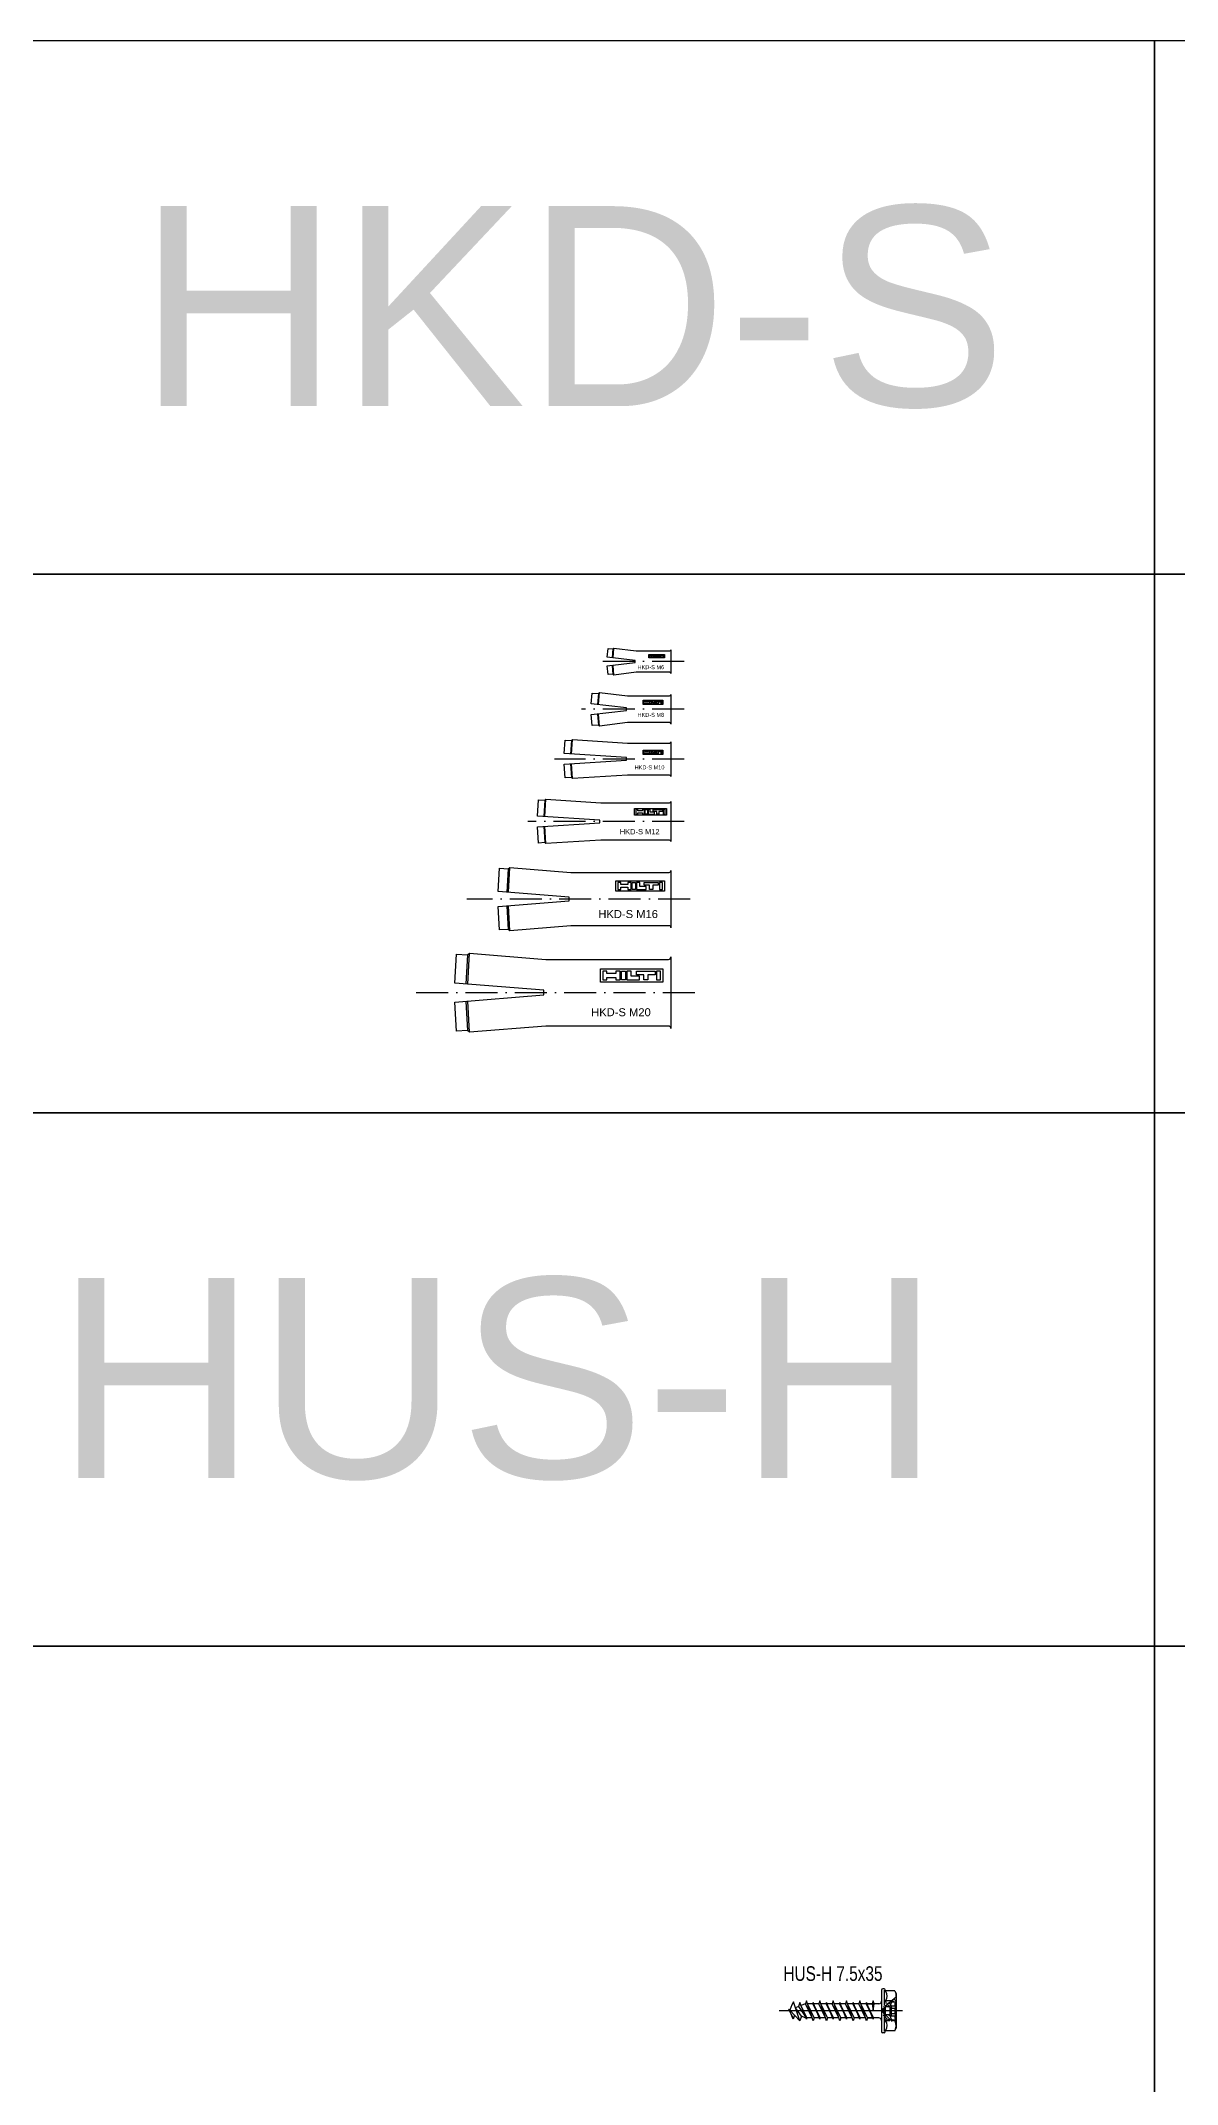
# Model space of a CAD drawing. Header units: millimetres. Extents: x 296 to 4896, y 152 to 3333.
# Drawn here: x 2476 to 2902, y 2567 to 3333 of the extents above; entities that cross this region are included whole.
import ezdxf

# ---------------------------------------------------------------- set-up
doc = ezdxf.new("R2010")
doc.units = ezdxf.units.MM
doc.linetypes.add('ACAD_ISO10W100', pattern=[18.5, 12, -3, 0.5, -3])
doc.linetypes.add('DASHED', pattern=[0.25, 0.15625, -0.09375])
for name, color, linetype in [('1', 1, 'DASHED'), ('2', 3, 'Continuous'), ('3', 4, 'Continuous'), ('4', 2, 'Continuous'), ('MITTELLINIEN', 3, 'ACAD_ISO10W100'), ('VOLLINIE_SCHMAL', 1, 'Continuous')]:
    doc.layers.add(name, color=color, linetype=linetype)
doc.styles.get("Standard").update_dxf_attribs({"font": 'arial.ttf'})

# ---------------------------------------------------------------- blocks, each defined once
blk = doc.blocks.new('HKD-S M6')
at = {"color": 7, "linetype": 'Continuous'}
for p, q in [((-23.89, 1.61), (-23.6, 4.88)), ((-13.37, 0.41), (-23.89, 1.61)), ((-23.6, 4.88), (-21.77, 4.75)), ((-21.77, 4.75), (-22.05, 1.48)), ((-21.77, 4.75), (-21.43, 5.05)), ((-21.73, 1.46), (-21.43, 5.05)), ((-21.43, 5.05), (-13.03, 4)), ((-13.37, -0.39), (-13.37, 0.41)), ((-13.03, 4), (-0.4, 4)), ((0, 4.4), (0, -4.43)), ((-23.89, -1.59), (-13.37, -0.39)), ((-23.6, -4.88), (-23.89, -1.59)), ((-21.77, -4.75), (-23.6, -4.88)), ((-22.05, -1.46), (-21.77, -4.75)), ((-21.43, -5.05), (-21.77, -4.75)), ((-21.43, -5.05), (-21.73, -1.44)), ((-13.03, -4), (-21.43, -5.05)), ((-0.4, -4), (-13.03, -4))]:
    blk.add_line(p, q, dxfattribs=at)
at = {"color": 1, "linetype": 'Continuous'}
for p, q in [((-8.34, 1.41), (-8.34, 2.69)), ((-8.34, 2.69), (-2.4, 2.69)), ((-2.4, 1.41), (-8.34, 1.41)), ((-7.72, 2.47), (-8.12, 2.47)), ((-8.12, 2.47), (-8.12, 1.62)), ((-8.12, 1.62), (-7.72, 1.62)), ((-7.72, 2.22), (-7.72, 2.47)), ((-6.87, 2.22), (-7.72, 2.22)), ((-7.72, 1.62), (-7.72, 1.87)), ((-7.72, 1.87), (-6.87, 1.87)), ((-6.47, 2.47), (-6.87, 2.47)), ((-6.87, 2.47), (-6.87, 2.22)), ((-6.87, 1.87), (-6.87, 1.62)), ((-6.87, 1.62), (-6.47, 1.62)), ((-6.47, 1.62), (-6.47, 2.47)), ((-6.35, 1.62), (-6.35, 2.47)), ((-6.35, 2.47), (-5.95, 2.47)), ((-5.95, 1.62), (-6.35, 1.62)), ((-5.95, 2.47), (-5.95, 1.62)), ((-5.42, 2.47), (-5.82, 2.47)), ((-5.82, 2.47), (-5.82, 1.62)), ((-5.82, 1.62), (-4.62, 1.62)), ((-5.42, 1.97), (-5.42, 2.47)), ((-4.62, 1.97), (-5.42, 1.97)), ((-4.89, 2.12), (-4.89, 2.47)), ((-4.89, 2.47), (-3.14, 2.47)), ((-4.22, 2.12), (-4.89, 2.12)), ((-4.62, 1.62), (-4.62, 1.97)), ((-4.22, 1.62), (-4.22, 2.12)), ((-3.82, 1.62), (-4.22, 1.62)), ((-3.14, 2.12), (-3.82, 2.12)), ((-3.82, 2.12), (-3.82, 1.62)), ((-3.14, 2.47), (-3.14, 2.12)), ((-2.61, 2.47), (-3.01, 2.47)), ((-3.01, 2.47), (-3.01, 1.62)), ((-3.01, 1.62), (-2.61, 1.62)), ((-2.61, 1.62), (-2.61, 2.47)), ((-2.4, 2.69), (-2.4, 1.41))]:
    blk.add_line(p, q, dxfattribs=at)
at = {"color": 7, "linetype": 'Continuous'}
for centre, start, end in [((-0.4, 4.4), 270, 0), ((-0.4, -4.4), 0, 90)]:
    blk.add_arc(centre, 0.4, start, end, dxfattribs=at)
at = {"layer": 'MITTELLINIEN'}
blk.add_line((5, 0), (-26.79, 0), dxfattribs=at)
at = {"layer": 'VOLLINIE_SCHMAL'}
blk.add_text('HKD-S M6', height=1.5, dxfattribs=at).set_placement((-12.55, -2.83))
blk = doc.blocks.new('HKD-S M8')
at = {"color": 7, "linetype": 'Continuous'}
for p, q in [((-29.861046, 2.032964), (-29.505288, 6.120541)), ((-16.71075, 0.5332), (-29.861046, 2.032964)), ((-29.505288, 6.120541), (-27.21089, 5.960101)), ((-27.21089, 5.960101), (-27.566648, 1.872524)), ((-27.21089, 5.960101), (-26.783962, 6.331224)), ((-27.167623, 1.844622), (-26.783962, 6.331224)), ((-26.783962, 6.331224), (-16.281294, 5.0166)), ((-16.71075, -0.4668), (-16.71075, 0.5332)), ((-16.281294, 5.0166), (-0.5, 5.0166)), ((0, 5.5166), (0, -5.5166)), ((-29.861046, -1.966564), (-16.71075, -0.4668)), ((-29.505288, -6.087341), (-29.861046, -1.966564)), ((-27.21089, -5.926901), (-29.505288, -6.087341)), ((-27.566648, -1.806124), (-27.21089, -5.926901)), ((-26.783962, -6.298024), (-27.21089, -5.926901)), ((-26.783962, -6.298024), (-27.167623, -1.778222)), ((-16.281294, -4.9834), (-26.783962, -6.298024)), ((-0.5, -4.9834), (-16.281294, -4.9834))]:
    blk.add_line(p, q, dxfattribs=at)
at = {"color": 1, "linetype": 'Continuous'}
for p, q in [((-10.4223, 1.7786), (-10.4223, 3.3758)), ((-10.4223, 3.3758), (-3, 3.3758)), ((-3, 1.7786), (-10.4223, 1.7786)), ((-9.655, 3.1096), (-10.1561, 3.1096)), ((-10.1561, 3.1096), (-10.1561, 2.0448)), ((-10.1561, 2.0448), (-9.655, 2.0448)), ((-9.655, 2.7964), (-9.655, 3.1096)), ((-8.5902, 2.7964), (-9.655, 2.7964)), ((-9.655, 2.0448), (-9.655, 2.358)), ((-9.655, 2.358), (-8.5902, 2.358)), ((-8.0891, 3.1096), (-8.5902, 3.1096)), ((-8.5902, 3.1096), (-8.5902, 2.7964)), ((-8.5902, 2.358), (-8.5902, 2.0448)), ((-8.5902, 2.0448), (-8.0891, 2.0448)), ((-8.0891, 2.0448), (-8.0891, 3.1096)), ((-7.9326, 3.1096), (-7.4315, 3.1096)), ((-7.9325, 2.0448), (-7.9325, 3.1096)), ((-7.4314, 2.0448), (-7.9325, 2.0448)), ((-7.4315, 3.1096), (-7.4315, 2.0448)), ((-6.7738, 3.1096), (-7.2749, 3.1096)), ((-7.2749, 3.1096), (-7.2749, 2.0448)), ((-7.2749, 2.0448), (-5.7716, 2.0448)), ((-6.7738, 2.4833), (-6.7738, 3.1096)), ((-5.7716, 2.4832), (-6.7738, 2.4832)), ((-6.1162, 3.1096), (-3.9239, 3.1096)), ((-6.1161, 2.6712), (-6.1161, 3.1096)), ((-5.2705, 2.6711), (-6.1161, 2.6711)), ((-5.7716, 2.0448), (-5.7716, 2.4832)), ((-5.2705, 2.0447), (-5.2705, 2.6711)), ((-4.7694, 2.0448), (-5.2705, 2.0448)), ((-4.7694, 2.6712), (-4.7694, 2.0448)), ((-3.9238, 2.6711), (-4.7694, 2.6711)), ((-3.9239, 3.1095), (-3.9239, 2.6711)), ((-3.2662, 3.1096), (-3.7673, 3.1096)), ((-3.7673, 3.1096), (-3.7673, 2.0448)), ((-3.7673, 2.0448), (-3.2662, 2.0448)), ((-3.2662, 2.0448), (-3.2662, 3.1096)), ((-3, 3.3758), (-3, 1.7786))]:
    blk.add_line(p, q, dxfattribs=at)
at = {"color": 7, "linetype": 'Continuous'}
for centre, start, end in [((-0.5, 5.5166), 270, 0), ((-0.5, -5.4834), 0, 90)]:
    blk.add_arc(centre, 0.5, start, end, dxfattribs=at)
at = {"layer": 'MITTELLINIEN'}
blk.add_line((5, 0.0166), (-33.483962, 0.0166), dxfattribs=at)
at = {"layer": 'VOLLINIE_SCHMAL'}
blk.add_text('HKD-S M8', height=1.5, dxfattribs=at).set_placement((-12.545912, -2.818122))
blk = doc.blocks.new('HKD-S M16')
at = {"color": 7, "linetype": 'Continuous'}
for p, q in [((-64.83, 2.9), (-64.32, 11.6)), ((-64.32, 11.6), (-61.05, 11.37)), ((-61.05, 11.37), (-61.55, 2.68)), ((-61.05, 11.37), (-60.44, 11.9)), ((-60.98, 2.64), (-60.44, 11.9)), ((-60.44, 11.9), (-37.54, 10.02)), ((-37.54, 10.02), (-0.71, 10.02)), ((0, 10.74), (0, -10.74)), ((-38.16, 0.76), (-64.83, 2.9)), ((-38.16, -0.67), (-38.16, 0.76)), ((-64.83, -2.81), (-38.16, -0.67)), ((-64.32, -11.55), (-64.83, -2.81)), ((-61.55, -2.58), (-61.05, -11.32)), ((-60.44, -11.85), (-60.98, -2.54)), ((-61.05, -11.32), (-64.32, -11.55)), ((-60.44, -11.85), (-61.05, -11.32)), ((-37.54, -9.98), (-60.44, -11.85)), ((-0.71, -9.98), (-37.54, -9.98))]:
    blk.add_line(p, q, dxfattribs=at)
at = {"color": 1, "linetype": 'Continuous'}
for p, q in [((-20.63, 3.02), (-20.63, 6.93)), ((-20.63, 6.93), (-2.48, 6.93)), ((-2.48, 3.02), (-20.63, 3.02)), ((-18.75, 6.27), (-19.98, 6.27)), ((-19.98, 6.27), (-19.98, 3.67)), ((-19.98, 3.67), (-18.75, 3.67)), ((-18.75, 5.51), (-18.75, 6.27)), ((-16.15, 5.51), (-18.75, 5.51)), ((-18.75, 3.67), (-18.75, 4.44)), ((-18.75, 4.44), (-16.15, 4.44)), ((-14.92, 6.27), (-16.15, 6.27)), ((-16.15, 6.27), (-16.15, 5.51)), ((-16.15, 4.44), (-16.15, 3.67)), ((-16.15, 3.67), (-14.92, 3.67)), ((-14.92, 3.67), (-14.92, 6.27)), ((-14.54, 3.67), (-14.54, 6.27)), ((-14.54, 6.27), (-13.32, 6.27)), ((-13.32, 3.67), (-14.54, 3.67)), ((-13.32, 6.27), (-13.32, 3.67)), ((-11.71, 6.27), (-12.93, 6.27)), ((-12.93, 6.27), (-12.93, 3.67)), ((-12.93, 3.67), (-9.26, 3.67)), ((-11.71, 4.74), (-11.71, 6.27)), ((-9.26, 4.74), (-11.71, 4.74)), ((-10.1, 5.2), (-10.1, 6.27)), ((-10.1, 6.27), (-4.74, 6.27)), ((-8.03, 5.2), (-10.1, 5.2)), ((-9.26, 3.67), (-9.26, 4.74)), ((-8.03, 3.67), (-8.03, 5.2)), ((-6.81, 3.67), (-8.03, 3.67)), ((-4.74, 5.2), (-6.81, 5.2)), ((-6.81, 5.2), (-6.81, 3.67)), ((-4.74, 6.27), (-4.74, 5.2)), ((-3.13, 6.27), (-4.36, 6.27)), ((-4.36, 6.27), (-4.36, 3.67)), ((-4.36, 3.67), (-3.13, 3.67)), ((-3.13, 3.67), (-3.13, 6.27)), ((-2.48, 6.93), (-2.48, 3.02))]:
    blk.add_line(p, q, dxfattribs=at)
at = {"color": 7, "linetype": 'Continuous'}
for centre, start, end in [((-0.71, 10.74), 270, 0), ((-0.71, -10.69), 0, 90)]:
    blk.add_arc(centre, 0.714, start, end, dxfattribs=at)
at = {"layer": 'MITTELLINIEN'}
blk.add_line((7.14, 0.02), (-76.59, 0.02), dxfattribs=at)
at = {"layer": 'VOLLINIE_SCHMAL'}
blk.add_text('HKD-S M16', height=3, dxfattribs=at).set_placement((-27.23, -7.09))
blk = doc.blocks.new('HKD-S M20')
at = {"color": 7, "linetype": 'Continuous'}
for p, q in [((-81.04, 3.63), (-80.4, 14.5)), ((-80.4, 14.5), (-76.31, 14.21)), ((-76.31, 14.21), (-76.94, 3.34)), ((-76.31, 14.21), (-75.54, 14.88)), ((-76.23, 3.29), (-75.54, 14.88)), ((-75.54, 14.88), (-46.93, 12.53)), ((-46.93, 12.53), (-0.89, 12.53)), ((0, 13.42), (0, -13.42)), ((-47.7, 0.95), (-81.04, 3.63)), ((-47.7, -0.83), (-47.7, 0.95)), ((-81.04, -3.51), (-47.7, -0.83)), ((-80.4, -14.44), (-81.04, -3.51)), ((-76.94, -3.23), (-76.31, -14.16)), ((-75.54, -14.82), (-76.23, -3.18)), ((-76.31, -14.16), (-80.4, -14.44)), ((-75.54, -14.82), (-76.31, -14.16)), ((-46.93, -12.47), (-75.54, -14.82)), ((-0.89, -12.47), (-46.93, -12.47))]:
    blk.add_line(p, q, dxfattribs=at)
at = {"color": 1, "linetype": 'Continuous'}
for p, q in [((-26.4, 3.97), (-26.4, 8.99)), ((-26.4, 8.99), (-3.06, 8.99)), ((-23.99, 8.15), (-25.56, 8.15)), ((-25.56, 8.15), (-25.56, 4.8)), ((-23.99, 7.17), (-23.99, 8.15)), ((-19.06, 8.15), (-20.64, 8.15)), ((-20.64, 8.15), (-20.64, 7.17)), ((-19.06, 4.8), (-19.06, 8.15)), ((-18.57, 4.8), (-18.57, 8.15)), ((-18.57, 8.15), (-16.99, 8.15)), ((-16.99, 8.15), (-16.99, 4.8)), ((-14.93, 8.15), (-16.5, 8.15)), ((-16.5, 8.15), (-16.5, 4.8)), ((-14.93, 6.18), (-14.93, 8.15)), ((-12.86, 6.77), (-12.86, 8.15)), ((-12.86, 8.15), (-5.96, 8.15)), ((-5.96, 8.15), (-5.96, 6.77)), ((-3.89, 8.15), (-5.47, 8.15)), ((-5.47, 8.15), (-5.47, 4.8)), ((-3.89, 4.8), (-3.89, 8.15)), ((-3.06, 8.99), (-3.06, 3.97)), ((-3.06, 3.97), (-26.4, 3.97)), ((-25.56, 4.8), (-23.99, 4.8)), ((-20.64, 7.17), (-23.99, 7.17)), ((-23.99, 4.8), (-23.99, 5.79)), ((-23.99, 5.79), (-20.64, 5.79)), ((-20.64, 5.79), (-20.64, 4.8)), ((-20.64, 4.8), (-19.06, 4.8)), ((-16.99, 4.8), (-18.57, 4.8)), ((-16.5, 4.8), (-11.77, 4.8)), ((-11.77, 6.18), (-14.93, 6.18)), ((-10.2, 6.77), (-12.86, 6.77)), ((-11.77, 4.8), (-11.77, 6.18)), ((-10.2, 4.8), (-10.2, 6.77)), ((-8.62, 4.8), (-10.2, 4.8)), ((-5.96, 6.77), (-8.62, 6.77)), ((-8.62, 6.77), (-8.62, 4.8)), ((-5.47, 4.8), (-3.89, 4.8))]:
    blk.add_line(p, q, dxfattribs=at)
at = {"color": 7, "linetype": 'Continuous'}
for centre, start, end in [((-0.89, 13.42), 270, 0), ((-0.89, -13.36), 0, 90)]:
    blk.add_arc(centre, 0.893, start, end, dxfattribs=at)
at = {"layer": 'MITTELLINIEN'}
blk.add_line((8.93, 0.03), (-95.74, 0.03), dxfattribs=at)
at = {"layer": 'VOLLINIE_SCHMAL'}
blk.add_text('HKD-S M20', height=3, dxfattribs=at).set_placement((-29.93, -8.8))
blk = doc.blocks.new('HKD-S M10')
at = {"color": 7, "linetype": 'Continuous'}
for p, q in [((-39.993571, 2.016364), (-39.637813, 7.103941)), ((-16.71075, 0.5166), (-39.993571, 2.016364)), ((-39.637813, 7.103941), (-37.343416, 6.943501)), ((-37.343416, 6.943501), (-37.699174, 1.855924)), ((-37.343416, 6.943501), (-36.916488, 7.314624)), ((-37.300148, 1.828022), (-36.916488, 7.314624)), ((-36.916488, 7.314624), (-16.281294, 6)), ((-16.71075, -0.4834), (-16.71075, 0.5166)), ((-16.281294, 6), (-0.5, 6)), ((0, 6.5), (0, -6.5332)), ((-39.993571, -1.983164), (-16.71075, -0.4834)), ((-39.637813, -7.103941), (-39.993571, -1.983164)), ((-37.343416, -6.943501), (-39.637813, -7.103941)), ((-37.699174, -1.822724), (-37.343416, -6.943501)), ((-36.916488, -7.314624), (-37.343416, -6.943501)), ((-36.916488, -7.314624), (-37.300148, -1.794822)), ((-16.281294, -6), (-36.916488, -7.314624)), ((-0.5, -6), (-16.281294, -6))]:
    blk.add_line(p, q, dxfattribs=at)
at = {"color": 1, "linetype": 'Continuous'}
for p, q in [((-10.4223, 1.762), (-10.4223, 3.3592)), ((-10.4223, 3.3592), (-3, 3.3592)), ((-3, 1.762), (-10.4223, 1.762)), ((-9.655, 3.093), (-10.1561, 3.093)), ((-10.1561, 3.093), (-10.1561, 2.0282)), ((-10.1561, 2.0282), (-9.655, 2.0282)), ((-9.655, 2.7798), (-9.655, 3.093)), ((-8.5902, 2.7798), (-9.655, 2.7798)), ((-9.655, 2.0282), (-9.655, 2.3414)), ((-9.655, 2.3414), (-8.5902, 2.3414)), ((-8.0891, 3.093), (-8.5902, 3.093)), ((-8.5902, 3.093), (-8.5902, 2.7798)), ((-8.5902, 2.3414), (-8.5902, 2.0282)), ((-8.5902, 2.0282), (-8.0891, 2.0282)), ((-8.0891, 2.0282), (-8.0891, 3.093)), ((-7.9326, 3.093), (-7.4315, 3.093)), ((-7.9325, 2.0282), (-7.9325, 3.093)), ((-7.4314, 2.0282), (-7.9325, 2.0282)), ((-7.4315, 3.093), (-7.4315, 2.0282)), ((-6.7738, 3.093), (-7.2749, 3.093)), ((-7.2749, 3.093), (-7.2749, 2.0282)), ((-7.2749, 2.0282), (-5.7716, 2.0282)), ((-6.7738, 2.4667), (-6.7738, 3.093)), ((-5.7716, 2.4666), (-6.7738, 2.4666)), ((-6.1162, 3.093), (-3.9239, 3.093)), ((-6.1161, 2.6546), (-6.1161, 3.093)), ((-5.2705, 2.6545), (-6.1161, 2.6545)), ((-5.7716, 2.0282), (-5.7716, 2.4666)), ((-5.2705, 2.0281), (-5.2705, 2.6545)), ((-4.7694, 2.0282), (-5.2705, 2.0282)), ((-4.7694, 2.6546), (-4.7694, 2.0282)), ((-3.9238, 2.6545), (-4.7694, 2.6545)), ((-3.9239, 3.0929), (-3.9239, 2.6545)), ((-3.2662, 3.093), (-3.7673, 3.093)), ((-3.7673, 3.093), (-3.7673, 2.0282)), ((-3.7673, 2.0282), (-3.2662, 2.0282)), ((-3.2662, 2.0282), (-3.2662, 3.093)), ((-3, 3.3592), (-3, 1.762))]:
    blk.add_line(p, q, dxfattribs=at)
at = {"color": 7, "linetype": 'Continuous'}
for centre, start, end in [((-0.5, 6.5), 270, 0), ((-0.5, -6.5), 0, 90)]:
    blk.add_arc(centre, 0.5, start, end, dxfattribs=at)
at = {"layer": 'MITTELLINIEN'}
blk.add_line((5, 0), (-43.616488, 0), dxfattribs=at)
at = {"layer": 'VOLLINIE_SCHMAL'}
blk.add_text('HKD-S M10', height=1.5, dxfattribs=at).set_placement((-13.61948, -3.867922))
blk = doc.blocks.new('HKD-S M12')
at = {"color": 7, "linetype": 'Continuous'}
for p, q in [((-49.99, 2.03), (-49.64, 8.12)), ((-49.64, 8.12), (-47.34, 7.96)), ((-47.34, 7.96), (-47.7, 1.87)), ((-47.34, 7.96), (-46.92, 8.33)), ((-47.3, 1.84), (-46.92, 8.33)), ((-46.92, 8.33), (-26.28, 7.02)), ((-26.71, 0.53), (-49.99, 2.03)), ((-26.71, -0.47), (-26.71, 0.53)), ((-26.28, 7.02), (-0.5, 7.02)), ((0, 7.52), (0, -7.52)), ((-49.99, -1.97), (-26.71, -0.47)), ((-49.64, -8.09), (-49.99, -1.97)), ((-47.7, -1.81), (-47.34, -7.93)), ((-46.92, -8.3), (-47.3, -1.78)), ((-26.28, -6.98), (-46.92, -8.3)), ((-0.5, -6.98), (-26.28, -6.98)), ((-47.34, -7.93), (-49.64, -8.09)), ((-46.92, -8.3), (-47.34, -7.93))]:
    blk.add_line(p, q, dxfattribs=at)
at = {"color": 1, "linetype": 'Continuous'}
for p, q in [((-13.64, 2.34), (-13.64, 4.91)), ((-13.64, 4.91), (-1.71, 4.91)), ((-1.71, 2.34), (-13.64, 2.34)), ((-12.4, 4.48), (-13.21, 4.48)), ((-13.21, 4.48), (-13.21, 2.77)), ((-13.21, 2.77), (-12.4, 2.77)), ((-12.4, 3.98), (-12.4, 4.48)), ((-10.69, 3.98), (-12.4, 3.98)), ((-12.4, 2.77), (-12.4, 3.28)), ((-12.4, 3.28), (-10.69, 3.28)), ((-9.89, 4.48), (-10.69, 4.48)), ((-10.69, 4.48), (-10.69, 3.98)), ((-10.69, 3.28), (-10.69, 2.77)), ((-10.69, 2.77), (-9.89, 2.77)), ((-9.89, 2.77), (-9.89, 4.48)), ((-9.64, 2.77), (-9.64, 4.48)), ((-9.64, 4.48), (-8.83, 4.48)), ((-8.83, 2.77), (-9.64, 2.77)), ((-8.83, 4.48), (-8.83, 2.77)), ((-7.78, 4.48), (-8.58, 4.48)), ((-8.58, 4.48), (-8.58, 2.77)), ((-8.58, 2.77), (-6.17, 2.77)), ((-7.78, 3.48), (-7.78, 4.48)), ((-6.17, 3.48), (-7.78, 3.48)), ((-6.72, 3.78), (-6.72, 4.48)), ((-6.72, 4.48), (-3.2, 4.48)), ((-5.36, 3.78), (-6.72, 3.78)), ((-6.17, 2.77), (-6.17, 3.48)), ((-5.36, 2.77), (-5.36, 3.78)), ((-4.55, 2.77), (-5.36, 2.77)), ((-3.2, 3.78), (-4.55, 3.78)), ((-4.55, 3.78), (-4.55, 2.77)), ((-3.2, 4.48), (-3.2, 3.78)), ((-2.14, 4.48), (-2.94, 4.48)), ((-2.94, 4.48), (-2.94, 2.77)), ((-2.94, 2.77), (-2.14, 2.77)), ((-2.14, 2.77), (-2.14, 4.48)), ((-1.71, 4.91), (-1.71, 2.34))]:
    blk.add_line(p, q, dxfattribs=at)
at = {"color": 7, "linetype": 'Continuous'}
for centre, start, end in [((-0.5, 7.52), 270, 0), ((-0.5, -7.48), 0, 90)]:
    blk.add_arc(centre, 0.5, start, end, dxfattribs=at)
at = {"layer": 'MITTELLINIEN'}
blk.add_line((5, 0.02), (-53.62, 0.02), dxfattribs=at)
at = {"layer": 'VOLLINIE_SCHMAL'}
blk.add_text('HKD-S M12', height=2, dxfattribs=at).set_placement((-19.18, -4.82))
blk = doc.blocks.new('HUS-H 7.5х35')
at = {"layer": '1'}
blk.add_line((2.35, 0), (-43.98, 0), dxfattribs=at)
at = {"layer": '1', "linetype": 'Continuous'}
for p, q in [((-4.1, 1.19), (-4.1, -1.19)), ((-2.45, 1.43), (-2.45, -1.43))]:
    blk.add_line(p, q, dxfattribs=at)
at = {"layer": '2'}
for p, q in [((-5.5, 7.75), (-5.5, -7.75)), ((-4.58, 8.25), (-5, 8.25)), ((-4.58, 8.25), (-5, 8.25)), ((-4, 7.5), (-4.1, 7.88)), ((-40.15, 0.61), (-40.5, 0)), ((-40.14, 0.15), (-40.5, 0)), ((-39.96, -0.22), (-40.5, 0)), ((-40.26, 0.41), (-38.94, -2.39)), ((-38.65, -3.1), (-40.15, 0.61)), ((-39.93, 0.24), (-39.99, 0.21)), ((-39.19, 2.26), (-39.93, 0.24)), ((-39.93, 0.24), (-36.15, -3.75)), ((-38.54, 3.4), (-39.19, 2.26)), ((-36.15, -3.75), (-38.54, 3.4)), ((-36.71, 1.57), (-37.78, 1.13)), ((-35.54, -2.06), (-37.78, 1.13)), ((-36.15, 3.1), (-36.71, 1.57)), ((-36.71, 1.57), (-33.83, -2.65)), ((-33.65, -3.1), (-36.15, 3.1)), ((-33.49, -2.65), (-35.87, 2.39)), ((-34.1, 2.65), (-35.68, 2)), ((-34.05, 2.65), (-34.1, 2.65)), ((-33.65, 3.75), (-34.05, 2.65)), ((-31.52, -2.65), (-34.05, 2.65)), ((-31.15, -3.75), (-33.65, 3.75)), ((-31.32, 2.65), (-33.29, 2.65)), ((-30.75, -2.65), (-33.29, 2.65)), ((-31.15, 3.1), (-31.32, 2.65)), ((-31.32, 2.65), (-28.94, -2.39)), ((-28.65, -3.1), (-31.15, 3.1)), ((-29.05, 2.65), (-30.97, 2.65)), ((-28.49, -2.65), (-30.87, 2.39)), ((-28.65, 3.75), (-29.05, 2.65)), ((-26.52, -2.65), (-29.05, 2.65)), ((-26.15, -3.75), (-28.65, 3.75)), ((-26.32, 2.65), (-28.29, 2.65)), ((-25.75, -2.65), (-28.29, 2.65)), ((-26.15, 3.1), (-26.32, 2.65)), ((-26.32, 2.65), (-23.94, -2.39)), ((-23.65, -3.1), (-26.15, 3.1)), ((-24.05, 2.65), (-25.97, 2.65)), ((-23.49, -2.65), (-25.87, 2.39)), ((-23.65, 3.75), (-24.05, 2.65)), ((-21.52, -2.65), (-24.05, 2.65)), ((-21.15, -3.75), (-23.65, 3.75)), ((-20.75, -2.65), (-23.29, 2.65)), ((-21.32, 2.65), (-23.29, 2.65)), ((-21.15, 3.1), (-21.32, 2.65)), ((-21.32, 2.65), (-18.94, -2.39)), ((-18.65, -3.1), (-21.15, 3.1)), ((-19.05, 2.65), (-20.97, 2.65)), ((-18.49, -2.65), (-20.87, 2.39)), ((-18.65, 3.75), (-19.05, 2.65)), ((-18.65, 3.75), (-19.05, 2.65)), ((-16.52, -2.65), (-19.05, 2.65)), ((-16.52, -2.65), (-19.05, 2.65)), ((-16.15, -3.75), (-18.65, 3.75)), ((-16.15, -3.75), (-18.65, 3.75)), ((-16.32, 2.65), (-18.29, 2.65)), ((-15.75, -2.65), (-18.29, 2.65)), ((-15.75, -2.65), (-18.29, 2.65)), ((-16.15, 3.1), (-16.32, 2.65)), ((-16.32, 2.65), (-13.94, -2.39)), ((-13.65, -3.1), (-16.15, 3.1)), ((-14.05, 2.65), (-15.97, 2.65)), ((-13.49, -2.65), (-15.87, 2.39)), ((-13.65, 3.75), (-14.05, 2.65)), ((-11.52, -2.65), (-14.05, 2.65)), ((-11.15, -3.75), (-13.65, 3.75)), ((-11.32, 2.65), (-13.29, 2.65)), ((-10.75, -2.65), (-13.29, 2.65)), ((-11.15, 3.1), (-11.32, 2.65)), ((-11.32, 2.65), (-8.94, -2.39)), ((-8.65, -3.1), (-11.15, 3.1)), ((-9.05, 2.65), (-10.99, 2.65)), ((-10.99, 2.65), (-9.05, 2.65)), ((-8.49, -2.65), (-10.87, 2.39)), ((-8.65, 3.75), (-9.05, 2.65)), ((-9.05, 2.65), (-8.65, 0)), ((-8.65, 0), (-8.65, 3.75)), ((-8.29, 2.65), (-8.65, 3.75)), ((-8.65, 0), (-8.29, 2.65)), ((-6.5, 2.65), (-8.29, 2.65)), ((-4.22, 1.17), (-4.65, 0)), ((-4.22, -1.17), (-4.65, 0)), ((-0.58, 7.5), (-4, 7.5)), ((-3.86, 7.26), (-4, 7.5)), ((-1.57, 3.75), (-4, 3.75)), ((-2.8, 1.5), (-3.75, 1.5)), ((-1.9, 3.02), (-2.33, 1.83)), ((-1.93, 1.89), (-0.39, 1.89)), ((-1.9, 1), (-0.41, 1)), ((-1.43, 3.35), (-0.27, 3.35)), ((-0.58, 7.5), (0, 6.5)), ((-0.25, 3.43), (-0.27, 3.35)), ((0, 3.43), (-0.25, 3.43)), ((-0.25, 3.43), (-0.25, -3.42)), ((0, 6.5), (0, -6.5)), ((0, 3.43), (0, -3.42)), ((-38.13, -1.66), (-38.65, -3.1)), ((-35.54, -2.06), (-36.15, -3.75)), ((-34.1, -2.65), (-35.54, -2.06)), ((-33.83, -2.65), (-34.1, -2.65)), ((-33.49, -2.65), (-33.65, -3.1)), ((-31.52, -2.65), (-33.49, -2.65)), ((-30.75, -2.65), (-31.15, -3.75)), ((-28.82, -2.65), (-30.75, -2.65)), ((-28.49, -2.65), (-28.65, -3.1)), ((-26.52, -2.65), (-28.49, -2.65)), ((-25.75, -2.65), (-26.15, -3.75)), ((-23.82, -2.65), (-25.75, -2.65)), ((-23.49, -2.65), (-23.65, -3.1)), ((-21.52, -2.65), (-23.49, -2.65)), ((-20.75, -2.65), (-21.15, -3.75)), ((-18.83, -2.65), (-20.75, -2.65)), ((-18.49, -2.65), (-18.65, -3.1)), ((-16.52, -2.65), (-18.49, -2.65)), ((-15.75, -2.65), (-16.15, -3.75)), ((-15.75, -2.65), (-16.15, -3.75)), ((-13.83, -2.65), (-15.75, -2.65)), ((-13.49, -2.65), (-13.65, -3.1)), ((-11.52, -2.65), (-13.49, -2.65)), ((-10.75, -2.65), (-11.15, -3.75)), ((-8.82, -2.65), (-10.75, -2.65)), ((-10.75, -2.65), (-8.83, -2.65)), ((-8.49, -2.65), (-8.65, -3.1)), ((-6.5, -2.65), (-8.49, -2.65)), ((-4, -7.5), (-4.1, -7.88)), ((-2.42, -3.75), (-4, -3.75)), ((-3.86, -7.26), (-4, -7.5)), ((-0.58, -7.5), (-4, -7.5)), ((-2.8, -1.5), (-3.75, -1.5)), ((-1.9, -3.02), (-2.33, -1.83)), ((-1.93, -1.89), (-0.39, -1.89)), ((-1.9, -1), (-0.41, -1)), ((-1.43, -3.35), (-0.27, -3.35)), ((-0.58, -7.5), (0, -6.5)), ((-0.25, -3.42), (-0.27, -3.35)), ((0, -3.42), (-0.25, -3.42)), ((-4.58, -8.25), (-5, -8.25))]:
    blk.add_line(p, q, dxfattribs=at)
for centre, radius, start, end in [((-5, 7.75), 0.5, 90, 180), ((-4.58, 7.75), 0.5, 15, 90), ((-6.5, 3.65), 1, 270, 0), ((-3.75, 1), 0.5, 90, 160), ((-6.71, 5.61), 3.29, 325.43491, 30), ((-15.83, 0), 12.41, 11.7978, 17.58795), ((-2.8, 2), 0.5, 270, 340), ((-1.37, 2.47), 0.8, 190.9971, 225.88657), ((5.53, 0), 7.5, 172.45617, 180), ((5.53, 0), 7.5, 180, 187.54383), ((-2.29, 1.52), 0.52, 336.2469, 45.88657), ((-0.72, 0.83), 1.2, 156.2469, 172.56592), ((-1.43, 2.85), 0.5, 90, 160), ((0.81, 2.53), 1.36, 142.63873, 210.82608), ((3.1, 0), 3.65, 159.16732, 200.8327), ((-3.29, 5.61), 3.29, 352.40531, 30), ((-0.89, 1.52), 0.615, 339.16732, 30.82649), ((-6.5, -3.65), 1, 0, 90), ((-3.75, -1), 0.5, 200, 270), ((-15.83, 0), 12.41, 342.41205, 346.04069), ((-6.71, -5.61), 3.29, 330, 34.56509), ((-2.8, -2), 0.5, 20, 90), ((-1.37, -2.47), 0.8, 134.11343, 169.0029), ((-2.29, -1.52), 0.52, 314.11343, 23.7531), ((-0.72, -0.83), 1.2, 187.43408, 203.7531), ((-1.43, -2.85), 0.5, 200, 270), ((0.81, -2.53), 1.36, 149.17392, 217.36127), ((-3.29, -5.61), 3.29, 330, 30.02026), ((-0.89, -1.52), 0.615, 329.17351, 20.83278), ((-5, -7.75), 0.5, 180, 270), ((-4.58, -7.75), 0.5, 270, 345)]:
    blk.add_arc(centre, radius, start, end, dxfattribs=at)
at = {"layer": '3', "color": 1}
for p, q in [((-4.5, 7.75), (-4.5, 1.95)), ((-4.5, -2.41), (-4.5, -7.75))]:
    blk.add_line(p, q, dxfattribs=at)
blk.add_lwpolyline([(0, -4.04), (-3.6, -3.1), (-5.16, 0.17), (-2.89, 2.89), (0, 5.18)], dxfattribs=at)
at = {"layer": '4'}
for p, q in [((-4.57, 0.21), (-5.12, 0.75)), ((-4.8, 1.56), (-4.27, 1.04)), ((-3.6, 1.5), (-4.25, 2.15)), ((-3.55, 2.59), (-2.55, 1.58)), ((-2.16, 2.32), (-2.78, 2.94)), ((-2.05, 3.35), (-1.83, 3.12)), ((-0.93, 3.35), (-1.46, 3.89)), ((-1.04, 4.6), (0, 3.56)), ((0, 4.69), (-0.42, 5.11)), ((-5.14, -0.36), (-1.49, -4)), ((-3.43, -3.19), (-4.92, -1.71)), ((-2.22, -2.14), (-2.86, -1.5)), ((-0.37, -3.99), (-1.01, -3.35))]:
    blk.add_line(p, q, dxfattribs=at)

msp = doc.modelspace()

# ---------------------------------------------------------------- linework, layer by layer
at = {"color": 18, "true_color": 0x000000}
for points in [[(2375.71, 3133.26), (2894.01, 3133.26), (2894.01, 3333.26), (2375.71, 3333.26)], [(2894.01, 3133.26), (3295.77, 3133.26), (3295.77, 3333.26), (2894.01, 3333.26)], [(2375.71, 2931.34), (2894.01, 2931.34), (2894.01, 3133.26), (2375.71, 3133.26)], [(2894.01, 2931.34), (3295.77, 2931.34), (3295.77, 3133.26), (2894.01, 3133.26)], [(2375.71, 2731.34), (2894.01, 2731.34), (2894.01, 2931.34), (2375.71, 2931.34)], [(2894.01, 2731.34), (3295.77, 2731.34), (3295.77, 2931.34), (2894.01, 2931.34)], [(2375.71, 2201.55), (2894.01, 2201.55), (2894.01, 2731.34), (2375.71, 2731.34)], [(2894.01, 2201.55), (3295.77, 2201.55), (3295.77, 2731.34), (2894.01, 2731.34)]]:
    msp.add_lwpolyline(points, close=True, dxfattribs=at)

# ---------------------------------------------------------------- block references
at = {"linetype": 'Continuous'}
for name, p in [('HKD-S M6', (2712.68, 3100.49)), ('HKD-S M8', (2712.68, 3082.6)), ('HKD-S M10', (2712.68, 3063.96)), ('HKD-S M12', (2712.68, 3040.54)), ('HKD-S M16', (2712.68, 3011.42)), ('HKD-S M20', (2712.68, 2976.31))]:
    msp.add_blockref(name, p, dxfattribs=at)
msp.add_blockref('HUS-H 7.5х35', (2797.16, 2594.59))

# ---------------------------------------------------------------- texts
at = {"color": 18, "true_color": 0x000000, "char_height": 75, "width": 600, "attachment_point": 5}
for s, insert in [('HKD-S', (2675.71, 3233.26)), ('HUS-H', (2647.75, 2831.34))]:
    msp.add_mtext(s, dxfattribs=dict(at, insert=insert))
at = {"layer": '3', "width": 0.75}
msp.add_text('HUS-H 7.5х35', height=5.5, dxfattribs=at).set_placement((2754.86, 2605.78))

doc.saveas('drawing.dxf')
